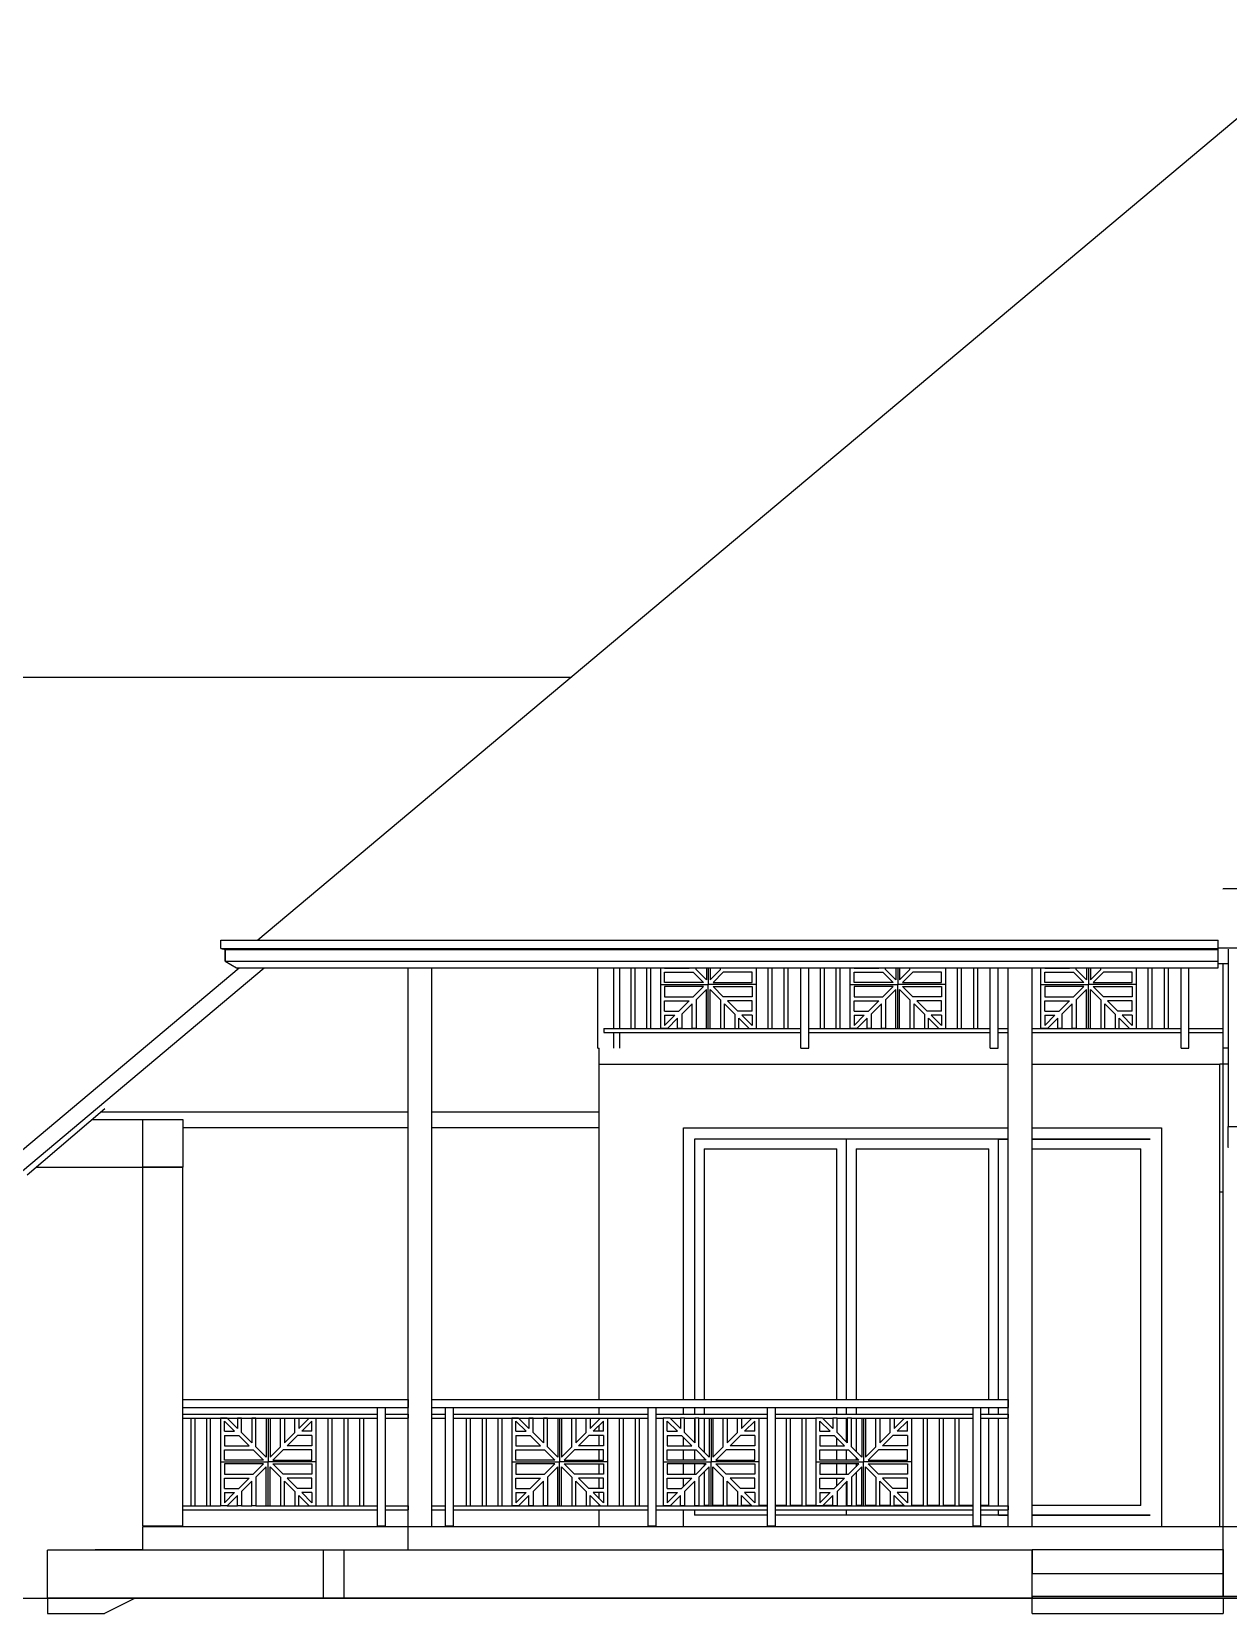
# Model space of a CAD drawing. Header units: metres. Extents: x 156 to 570, y -251 to -150.
# Drawn here: x 272.6 to 347.7, y -251 to -151.7 of the extents above; entities that cross this region are included whole.
import ezdxf

# ---------------------------------------------------------------- set-up
doc = ezdxf.new("R2010")
doc.units = ezdxf.units.M

msp = doc.modelspace()

# ---------------------------------------------------------------- linework, layer by layer
for p, q in [((354.738, -151.698), (286.782, -208.72)), ((271.947, -192.206), (306.463, -192.206)), ((463.592, -205.5), (347.372, -205.5)), ((347.372, -205.515), (347.372, -205.5)), ((284.447, -209.233), (284.447, -208.72)), ((284.447, -208.72), (347.047, -208.72)), ((284.447, -208.72), (285.015, -208.72)), ((284.447, -209.233), (284.447, -208.72)), ((284.447, -209.233), (347.047, -209.233)), ((284.447, -209.233), (284.73, -209.302)), ((284.73, -209.302), (284.734, -210.032)), ((284.73, -209.302), (284.73, -209.302)), ((284.73, -209.302), (347.047, -209.302)), ((284.734, -210.032), (284.73, -209.302)), ((285.015, -208.72), (285.015, -208.72)), ((347.047, -209.233), (347.047, -208.72)), ((396.529, -209.207), (347.047, -209.207)), ((347.047, -209.302), (347.047, -209.233)), ((347.047, -210.032), (347.047, -209.302)), ((347.686, -209.288), (347.686, -220.412)), ((284.734, -210.032), (285.438, -210.452)), ((284.734, -210.032), (347.047, -210.032)), ((347.047, -210.452), (347.047, -210.032)), ((347.686, -210.207), (347.047, -210.207)), ((347.372, -215.5), (347.372, -210.207)), ((347.372, -215.5), (347.372, -210.207)), ((269.05, -224.352), (285.614, -210.453)), ((269.05, -225.657), (287.165, -210.457)), ((285.438, -210.452), (286.815, -210.457)), ((285.438, -210.452), (347.047, -210.452)), ((286.815, -210.457), (347.047, -210.457)), ((296.202, -245.5), (296.202, -210.457)), ((297.702, -245.5), (297.702, -210.457)), ((308.126, -215.5), (308.126, -210.457)), ((309.126, -214.25), (309.126, -210.457)), ((309.502, -214.25), (309.502, -210.457)), ((310.207, -214.25), (310.207, -210.457)), ((310.457, -214.25), (310.457, -210.457)), ((311.187, -214.25), (311.187, -210.457)), ((311.437, -214.25), (311.437, -210.457)), ((312.048, -210.457), (312.048, -211.5)), ((312.301, -210.457), (312.301, -210.477)), ((312.301, -210.477), (313.849, -210.477)), ((312.301, -211.377), (312.301, -210.73)), ((312.301, -210.73), (314.102, -210.73)), ((312.301, -211.377), (312.301, -211.377)), ((314.75, -211.377), (312.301, -211.377)), ((313.83, -210.457), (313.849, -210.477)), ((313.849, -210.477), (313.849, -210.477)), ((313.849, -210.477), (313.849, -210.477)), ((314.75, -211.377), (314.102, -210.73)), ((314.102, -210.73), (314.102, -210.73)), ((314.281, -210.551), (314.281, -210.457)), ((314.929, -211.198), (314.281, -210.551)), ((314.75, -211.377), (314.75, -211.377)), ((314.929, -210.457), (314.929, -211.198)), ((314.929, -211.198), (314.929, -211.198)), ((315.048, -210.457), (315.048, -211.5)), ((315.166, -210.457), (315.166, -211.198)), ((315.166, -211.198), (315.814, -210.551)), ((315.345, -211.377), (315.993, -210.73)), ((315.345, -211.377), (317.795, -211.377)), ((315.814, -210.551), (315.814, -210.457)), ((315.814, -210.551), (315.814, -210.551)), ((317.795, -210.73), (315.993, -210.73)), ((315.993, -210.73), (315.993, -210.73)), ((316.266, -210.457), (316.246, -210.477)), ((317.795, -210.477), (316.246, -210.477)), ((317.795, -210.457), (317.795, -210.477)), ((317.795, -210.477), (317.795, -210.477)), ((317.795, -211.377), (317.795, -210.73)), ((317.795, -210.73), (317.795, -210.73)), ((318.048, -210.457), (318.048, -211.5)), ((318.805, -214.25), (318.805, -210.457)), ((319.055, -214.25), (319.055, -210.457)), ((319.815, -214.25), (319.815, -210.457)), ((320.065, -214.25), (320.065, -210.457)), ((320.857, -215.5), (320.857, -210.457)), ((321.357, -215.5), (321.357, -210.457)), ((322.102, -214.25), (322.102, -210.457)), ((322.352, -214.25), (322.352, -210.457)), ((323.082, -214.25), (323.082, -210.457)), ((323.332, -214.25), (323.332, -210.457)), ((323.943, -210.457), (323.943, -211.5)), ((324.196, -210.457), (324.196, -210.477)), ((324.196, -210.477), (325.744, -210.477)), ((324.196, -211.377), (324.196, -210.73)), ((324.196, -210.73), (325.997, -210.73)), ((324.196, -211.377), (324.196, -211.377)), ((326.645, -211.377), (324.196, -211.377)), ((325.725, -210.457), (325.744, -210.477)), ((325.744, -210.477), (325.744, -210.477)), ((325.744, -210.477), (325.744, -210.477)), ((326.645, -211.377), (325.997, -210.73)), ((325.997, -210.73), (325.997, -210.73)), ((326.176, -210.551), (326.176, -210.457)), ((326.824, -211.198), (326.176, -210.551)), ((326.645, -211.377), (326.645, -211.377)), ((326.824, -210.457), (326.824, -211.198)), ((326.824, -211.198), (326.824, -211.198)), ((326.943, -210.457), (326.943, -211.5)), ((327.061, -210.457), (327.061, -211.198)), ((327.061, -211.198), (327.709, -210.551)), ((327.24, -211.377), (327.888, -210.73)), ((327.24, -211.377), (329.69, -211.377)), ((327.709, -210.551), (327.709, -210.457)), ((327.709, -210.551), (327.709, -210.551)), ((329.69, -210.73), (327.888, -210.73)), ((327.888, -210.73), (327.888, -210.73)), ((328.161, -210.457), (328.141, -210.477)), ((329.69, -210.477), (328.141, -210.477)), ((329.69, -210.457), (329.69, -210.477)), ((329.69, -210.477), (329.69, -210.477)), ((329.69, -211.377), (329.69, -210.73)), ((329.69, -210.73), (329.69, -210.73)), ((329.943, -210.457), (329.943, -211.5)), ((330.7, -214.25), (330.7, -210.457)), ((330.95, -214.25), (330.95, -210.457)), ((331.71, -214.25), (331.71, -210.457)), ((331.96, -214.25), (331.96, -210.457)), ((332.752, -215.5), (332.752, -210.457)), ((333.252, -215.5), (333.252, -210.457)), ((333.872, -245.5), (333.872, -210.457)), ((335.372, -245.5), (335.372, -210.457)), ((335.911, -210.457), (335.911, -211.5)), ((336.164, -210.457), (336.164, -210.477)), ((336.164, -210.477), (337.713, -210.477)), ((336.164, -211.377), (336.164, -210.73)), ((336.164, -210.73), (337.966, -210.73)), ((336.164, -211.377), (336.164, -211.377)), ((338.614, -211.377), (336.164, -211.377)), ((337.694, -210.457), (337.713, -210.477)), ((337.713, -210.477), (337.713, -210.477)), ((337.713, -210.477), (337.713, -210.477)), ((338.614, -211.377), (337.966, -210.73)), ((337.966, -210.73), (337.966, -210.73)), ((338.145, -210.551), (338.145, -210.457)), ((338.793, -211.198), (338.145, -210.551)), ((338.614, -211.377), (338.614, -211.377)), ((338.793, -210.457), (338.793, -211.198)), ((338.793, -211.198), (338.793, -211.198)), ((338.911, -210.457), (338.911, -211.5)), ((339.03, -210.457), (339.03, -211.198)), ((339.03, -211.198), (339.678, -210.551)), ((339.209, -211.377), (339.857, -210.73)), ((339.209, -211.377), (341.658, -211.377)), ((339.678, -210.551), (339.678, -210.457)), ((339.678, -210.551), (339.678, -210.551)), ((341.658, -210.73), (339.857, -210.73)), ((339.857, -210.73), (339.857, -210.73)), ((340.129, -210.457), (340.11, -210.477)), ((341.658, -210.477), (340.11, -210.477)), ((341.658, -210.457), (341.658, -210.477)), ((341.658, -210.477), (341.658, -210.477)), ((341.658, -211.377), (341.658, -210.73)), ((341.658, -210.73), (341.658, -210.73)), ((341.911, -210.457), (341.911, -211.5)), ((342.669, -214.25), (342.669, -210.457)), ((342.919, -214.25), (342.919, -210.457)), ((343.679, -214.25), (343.679, -210.457)), ((343.929, -214.25), (343.929, -210.457)), ((344.721, -215.5), (344.721, -210.457)), ((345.221, -215.5), (345.221, -210.457)), ((347.047, -210.457), (347.047, -210.452)), ((312.048, -211.5), (312.048, -214.25)), ((312.048, -211.5), (315.048, -211.5)), ((312.301, -211.623), (312.301, -211.623)), ((314.75, -211.623), (312.301, -211.623)), ((312.301, -211.623), (312.301, -212.27)), ((312.301, -212.27), (314.102, -212.27)), ((314.75, -211.623), (314.102, -212.27)), ((314.102, -212.27), (314.102, -212.27)), ((314.929, -211.802), (314.281, -212.449)), ((314.75, -211.623), (314.75, -211.623)), ((314.929, -214.25), (314.929, -211.802)), ((314.929, -211.802), (314.929, -211.802)), ((318.048, -211.5), (315.048, -211.5)), ((315.048, -214.25), (315.048, -211.5)), ((315.166, -214.25), (315.166, -211.802)), ((315.166, -211.802), (315.814, -212.449)), ((315.345, -211.623), (317.795, -211.623)), ((315.345, -211.623), (315.993, -212.27)), ((317.795, -212.27), (315.993, -212.27)), ((315.993, -212.27), (315.993, -212.27)), ((317.795, -211.623), (317.795, -212.27)), ((317.795, -212.27), (317.795, -212.27)), ((318.048, -211.5), (318.048, -214.25)), ((323.943, -211.5), (323.943, -214.25)), ((323.943, -211.5), (326.943, -211.5)), ((324.196, -211.623), (324.196, -211.623)), ((326.645, -211.623), (324.196, -211.623)), ((324.196, -211.623), (324.196, -212.27)), ((324.196, -212.27), (325.997, -212.27)), ((326.645, -211.623), (325.997, -212.27)), ((325.997, -212.27), (325.997, -212.27)), ((326.824, -211.802), (326.176, -212.449)), ((326.645, -211.623), (326.645, -211.623)), ((326.824, -214.25), (326.824, -211.802)), ((326.824, -211.802), (326.824, -211.802)), ((329.943, -211.5), (326.943, -211.5)), ((326.943, -214.25), (326.943, -211.5)), ((327.061, -214.25), (327.061, -211.802)), ((327.061, -211.802), (327.709, -212.449)), ((327.24, -211.623), (329.69, -211.623)), ((327.24, -211.623), (327.888, -212.27)), ((329.69, -212.27), (327.888, -212.27)), ((327.888, -212.27), (327.888, -212.27)), ((329.69, -211.623), (329.69, -212.27)), ((329.69, -212.27), (329.69, -212.27)), ((329.943, -211.5), (329.943, -214.25)), ((335.911, -211.5), (335.911, -214.25)), ((335.911, -211.5), (338.911, -211.5)), ((336.164, -211.623), (336.164, -211.623)), ((338.614, -211.623), (336.164, -211.623)), ((336.164, -211.623), (336.164, -212.27)), ((336.164, -212.27), (337.966, -212.27)), ((338.614, -211.623), (337.966, -212.27)), ((337.966, -212.27), (337.966, -212.27)), ((338.793, -211.802), (338.145, -212.449)), ((338.614, -211.623), (338.614, -211.623)), ((338.793, -214.25), (338.793, -211.802)), ((338.793, -211.802), (338.793, -211.802)), ((341.911, -211.5), (338.911, -211.5)), ((338.911, -214.25), (338.911, -211.5)), ((339.03, -214.25), (339.03, -211.802)), ((339.03, -211.802), (339.678, -212.449)), ((339.209, -211.623), (341.658, -211.623)), ((339.209, -211.623), (339.857, -212.27)), ((341.658, -212.27), (339.857, -212.27)), ((339.857, -212.27), (339.857, -212.27)), ((341.658, -211.623), (341.658, -212.27)), ((341.658, -212.27), (341.658, -212.27)), ((341.911, -211.5), (341.911, -214.25)), ((312.301, -212.523), (313.849, -212.523)), ((312.301, -213.171), (312.301, -212.523)), ((312.301, -213.171), (313.202, -213.171)), ((313.202, -213.171), (313.849, -212.523)), ((313.202, -213.171), (313.202, -213.171)), ((314.028, -212.702), (313.38, -213.349)), ((313.38, -213.349), (313.38, -214.25)), ((313.849, -212.523), (313.849, -212.523)), ((313.849, -212.523), (313.849, -212.523)), ((314.028, -214.25), (314.028, -212.702)), ((314.028, -212.702), (314.028, -212.702)), ((314.281, -212.449), (314.281, -214.25)), ((315.814, -212.449), (315.814, -214.25)), ((315.814, -212.449), (315.814, -212.449)), ((316.067, -214.25), (316.067, -212.702)), ((316.067, -212.702), (316.715, -213.349)), ((317.795, -212.523), (316.246, -212.523)), ((316.894, -213.171), (316.246, -212.523)), ((316.715, -213.349), (316.715, -214.25)), ((316.715, -213.349), (316.715, -213.349)), ((317.795, -213.171), (316.894, -213.171)), ((316.894, -213.171), (316.894, -213.171)), ((317.795, -213.171), (317.795, -212.523)), ((317.795, -212.523), (317.795, -212.523)), ((317.795, -213.171), (317.795, -213.171)), ((324.196, -212.523), (325.744, -212.523)), ((324.196, -213.171), (324.196, -212.523)), ((324.196, -213.171), (325.096, -213.171)), ((325.096, -213.171), (325.744, -212.523)), ((325.096, -213.171), (325.096, -213.171)), ((325.923, -212.702), (325.275, -213.349)), ((325.275, -213.349), (325.275, -214.25)), ((325.744, -212.523), (325.744, -212.523)), ((325.744, -212.523), (325.744, -212.523)), ((325.923, -214.25), (325.923, -212.702)), ((325.923, -212.702), (325.923, -212.702)), ((326.176, -212.449), (326.176, -214.25)), ((327.709, -212.449), (327.709, -214.25)), ((327.709, -212.449), (327.709, -212.449)), ((327.962, -214.25), (327.962, -212.702)), ((327.962, -212.702), (328.61, -213.349)), ((329.69, -212.523), (328.141, -212.523)), ((328.789, -213.171), (328.141, -212.523)), ((328.61, -213.349), (328.61, -214.25)), ((328.61, -213.349), (328.61, -213.349)), ((329.69, -213.171), (328.789, -213.171)), ((328.789, -213.171), (328.789, -213.171)), ((329.69, -213.171), (329.69, -212.523)), ((329.69, -212.523), (329.69, -212.523)), ((329.69, -213.171), (329.69, -213.171)), ((336.164, -212.523), (337.713, -212.523)), ((336.164, -213.171), (336.164, -212.523)), ((336.164, -213.171), (337.065, -213.171)), ((337.065, -213.171), (337.713, -212.523)), ((337.065, -213.171), (337.065, -213.171)), ((337.892, -212.702), (337.244, -213.349)), ((337.244, -213.349), (337.244, -214.25)), ((337.713, -212.523), (337.713, -212.523)), ((337.713, -212.523), (337.713, -212.523)), ((337.892, -214.25), (337.892, -212.702)), ((337.892, -212.702), (337.892, -212.702)), ((338.145, -212.449), (338.145, -214.25)), ((339.678, -212.449), (339.678, -214.25)), ((339.678, -212.449), (339.678, -212.449)), ((339.931, -214.25), (339.931, -212.702)), ((339.931, -212.702), (340.579, -213.349)), ((341.658, -212.523), (340.11, -212.523)), ((340.758, -213.171), (340.11, -212.523)), ((340.579, -213.349), (340.579, -214.25)), ((340.579, -213.349), (340.579, -213.349)), ((341.658, -213.171), (340.758, -213.171)), ((340.758, -213.171), (340.758, -213.171)), ((341.658, -213.171), (341.658, -212.523)), ((341.658, -212.523), (341.658, -212.523)), ((341.658, -213.171), (341.658, -213.171)), ((308.501, -214.25), (308.501, -214.5)), ((308.501, -214.25), (308.501, -214.5)), ((308.501, -214.25), (312.048, -214.25)), ((310.207, -214.25), (310.457, -214.25)), ((311.187, -214.25), (311.437, -214.25)), ((312.48, -214.25), (312.048, -214.25)), ((312.048, -214.25), (312.48, -214.25)), ((312.301, -213.424), (312.942, -213.424)), ((312.301, -213.424), (312.301, -214.071)), ((312.301, -214.071), (312.942, -213.424)), ((313.127, -213.603), (312.48, -214.25)), ((312.48, -214.25), (313.38, -214.25)), ((312.942, -213.424), (312.942, -213.424)), ((313.127, -214.25), (313.127, -213.603)), ((313.127, -213.603), (313.127, -213.603)), ((313.38, -214.25), (313.127, -214.25)), ((313.38, -214.25), (314.281, -214.25)), ((314.281, -214.25), (314.028, -214.25)), ((314.281, -214.25), (315.048, -214.25)), ((314.929, -214.25), (315.048, -214.25)), ((315.048, -214.25), (315.166, -214.25)), ((315.048, -214.25), (315.814, -214.25)), ((315.814, -214.25), (316.067, -214.25)), ((315.814, -214.25), (316.715, -214.25)), ((316.715, -214.25), (316.968, -214.25)), ((316.715, -214.25), (317.616, -214.25)), ((316.968, -214.25), (316.968, -213.603)), ((316.968, -213.603), (317.616, -214.25)), ((317.795, -213.424), (317.154, -213.424)), ((317.795, -214.071), (317.154, -213.424)), ((317.616, -214.25), (318.048, -214.25)), ((317.616, -214.25), (317.616, -214.25)), ((317.616, -214.25), (318.048, -214.25)), ((317.795, -213.424), (317.795, -214.071)), ((317.795, -213.424), (317.795, -213.424)), ((318.048, -214.25), (320.857, -214.25)), ((318.805, -214.25), (319.055, -214.25)), ((319.815, -214.25), (320.065, -214.25)), ((321.357, -214.25), (332.752, -214.25)), ((322.102, -214.25), (322.352, -214.25)), ((323.082, -214.25), (323.332, -214.25)), ((324.375, -214.25), (323.943, -214.25)), ((324.196, -213.424), (324.837, -213.424)), ((324.196, -213.424), (324.196, -214.071)), ((324.196, -214.071), (324.837, -213.424)), ((325.022, -213.603), (324.375, -214.25)), ((324.837, -213.424), (324.837, -213.424)), ((325.022, -214.25), (325.022, -213.603)), ((325.022, -213.603), (325.022, -213.603)), ((325.275, -214.25), (325.022, -214.25)), ((326.176, -214.25), (325.923, -214.25)), ((326.824, -214.25), (326.943, -214.25)), ((326.943, -214.25), (327.061, -214.25)), ((327.709, -214.25), (327.962, -214.25)), ((328.61, -214.25), (328.863, -214.25)), ((328.863, -214.25), (328.863, -213.603)), ((328.863, -213.603), (329.511, -214.25)), ((329.69, -213.424), (329.049, -213.424)), ((329.69, -214.071), (329.049, -213.424)), ((329.511, -214.25), (329.943, -214.25)), ((329.511, -214.25), (329.511, -214.25)), ((329.69, -213.424), (329.69, -214.071)), ((329.69, -213.424), (329.69, -213.424)), ((333.252, -214.25), (333.872, -214.25)), ((335.372, -214.25), (344.721, -214.25)), ((336.343, -214.25), (335.911, -214.25)), ((336.164, -213.424), (336.805, -213.424)), ((336.164, -213.424), (336.164, -214.071)), ((336.164, -214.071), (336.805, -213.424)), ((336.991, -213.603), (336.343, -214.25)), ((336.805, -213.424), (336.805, -213.424)), ((336.991, -214.25), (336.991, -213.603)), ((336.991, -213.603), (336.991, -213.603)), ((337.244, -214.25), (336.991, -214.25)), ((338.145, -214.25), (337.892, -214.25)), ((338.793, -214.25), (338.911, -214.25)), ((338.911, -214.25), (339.03, -214.25)), ((339.678, -214.25), (339.931, -214.25)), ((340.579, -214.25), (340.832, -214.25)), ((340.832, -214.25), (340.832, -213.603)), ((340.832, -213.603), (341.48, -214.25)), ((341.658, -213.424), (341.018, -213.424)), ((341.658, -214.071), (341.018, -213.424)), ((341.48, -214.25), (341.911, -214.25)), ((341.48, -214.25), (341.48, -214.25)), ((341.658, -213.424), (341.658, -214.071)), ((341.658, -213.424), (341.658, -213.424)), ((341.911, -214.25), (341.911, -214.25)), ((342.669, -214.25), (342.919, -214.25)), ((343.679, -214.25), (343.929, -214.25)), ((345.221, -214.25), (347.372, -214.25)), ((308.501, -214.5), (308.751, -214.5)), ((308.501, -214.5), (320.857, -214.5)), ((308.751, -214.5), (308.751, -214.5)), ((309.126, -215.5), (309.126, -214.5)), ((309.502, -215.5), (309.502, -214.5)), ((321.357, -214.5), (332.752, -214.5)), ((333.252, -214.5), (333.872, -214.5)), ((335.372, -214.5), (344.721, -214.5)), ((345.221, -214.5), (347.372, -214.5)), ((308.126, -215.5), (308.202, -215.5)), ((308.202, -216.5), (308.202, -215.5)), ((308.202, -216.5), (308.202, -215.5)), ((320.857, -215.5), (321.357, -215.5)), ((332.752, -215.5), (333.252, -215.5)), ((344.721, -215.5), (345.221, -215.5)), ((347.686, -215.5), (347.372, -215.5)), ((347.372, -216.5), (347.372, -215.5)), ((347.372, -215.5), (347.372, -215.5)), ((347.372, -215.5), (347.372, -215.5)), ((308.202, -237.531), (308.202, -216.5)), ((308.202, -216.5), (333.872, -216.5)), ((335.372, -216.5), (347.163, -216.5)), ((347.372, -216.5), (347.163, -216.5)), ((347.163, -245.5), (347.163, -216.5)), ((347.686, -216.5), (347.372, -216.5)), ((347.372, -245.5), (347.372, -216.5)), ((272.292, -223.447), (277.175, -219.274)), ((276.373, -219.96), (279.564, -219.96)), ((296.202, -219.5), (276.911, -219.5)), ((279.564, -219.96), (279.564, -219.96)), ((279.564, -219.96), (282.064, -219.96)), ((279.564, -222.96), (279.564, -219.96)), ((282.064, -219.96), (282.064, -222.96)), ((308.202, -219.5), (297.702, -219.5)), ((296.202, -220.5), (282.064, -220.5)), ((308.202, -220.5), (297.702, -220.5)), ((313.49, -220.5), (333.872, -220.5)), ((313.49, -237.531), (313.49, -220.5)), ((333.872, -221.2), (314.19, -221.2)), ((314.19, -221.2), (314.19, -237.531)), ((323.723, -237.531), (323.723, -221.2)), ((333.257, -237.531), (333.257, -221.2)), ((333.257, -221.2), (333.872, -221.2)), ((335.372, -220.5), (343.49, -220.5)), ((335.372, -221.2), (342.79, -221.2)), ((342.79, -221.2), (335.372, -221.2)), ((343.49, -220.5), (343.49, -245.5)), ((347.686, -221.718), (347.686, -220.412)), ((347.686, -220.412), (396.529, -220.412)), ((314.79, -221.8), (314.79, -237.531)), ((314.79, -221.8), (323.123, -221.8)), ((323.123, -237.531), (323.123, -221.8)), ((324.323, -221.8), (324.323, -237.531)), ((324.323, -221.8), (332.657, -221.8)), ((332.657, -237.531), (332.657, -221.8)), ((333.857, -221.8), (333.857, -237.531)), ((333.857, -221.8), (333.872, -221.8)), ((335.372, -221.8), (342.19, -221.8)), ((342.19, -244.2), (342.19, -221.8)), ((347.701, -221.718), (347.686, -221.718)), ((272.862, -222.96), (279.564, -222.96)), ((279.564, -222.96), (282.064, -222.96)), ((279.564, -245.46), (279.564, -222.96)), ((282.064, -222.96), (279.564, -222.96)), ((282.064, -245.46), (282.064, -222.96)), ((347.163, -224.5), (347.372, -224.5)), ((282.064, -237.531), (296.202, -237.531)), ((282.064, -238.031), (296.202, -238.031)), ((294.294, -238.031), (294.794, -238.031)), ((294.294, -245.46), (294.294, -238.031)), ((294.794, -245.46), (294.794, -238.031)), ((296.202, -237.531), (296.202, -238.031)), ((297.702, -237.531), (333.872, -237.531)), ((297.702, -238.031), (333.872, -238.031)), ((298.558, -238.031), (299.058, -238.031)), ((298.558, -245.46), (298.558, -238.031)), ((299.058, -245.46), (299.058, -238.031)), ((308.202, -238.46), (308.202, -238.031)), ((311.275, -238.031), (311.775, -238.031)), ((311.275, -245.46), (311.275, -238.031)), ((311.775, -245.46), (311.775, -238.031)), ((313.49, -238.46), (313.49, -238.031)), ((314.19, -238.031), (314.19, -238.46)), ((314.79, -238.031), (314.79, -238.46)), ((318.77, -245.46), (318.77, -238.031)), ((319.27, -245.46), (319.27, -238.031)), ((323.123, -238.46), (323.123, -238.031)), ((323.723, -238.46), (323.723, -238.031)), ((324.323, -238.031), (324.323, -238.46)), ((331.665, -245.46), (331.665, -238.031)), ((332.165, -245.46), (332.165, -238.031)), ((332.657, -238.46), (332.657, -238.031)), ((333.257, -238.46), (333.257, -238.031)), ((333.857, -238.031), (333.857, -238.46)), ((333.872, -237.531), (333.872, -238.031)), ((282.064, -238.46), (294.294, -238.46)), ((282.064, -238.71), (294.294, -238.71)), ((282.584, -238.71), (282.834, -238.71)), ((282.584, -244.21), (282.584, -238.71)), ((282.834, -244.21), (282.834, -238.71)), ((283.564, -238.71), (283.814, -238.71)), ((283.564, -244.21), (283.564, -238.71)), ((283.814, -244.21), (283.814, -238.71)), ((284.425, -238.71), (284.425, -241.46)), ((284.856, -238.71), (284.425, -238.71)), ((284.678, -239.536), (284.678, -238.889)), ((284.678, -238.889), (285.318, -239.536)), ((285.504, -239.357), (284.856, -238.71)), ((285.757, -238.71), (285.504, -238.71)), ((285.504, -238.71), (285.504, -239.357)), ((285.757, -239.611), (285.757, -238.71)), ((286.658, -238.71), (286.405, -238.71)), ((286.405, -238.71), (286.405, -240.258)), ((286.658, -240.511), (286.658, -238.71)), ((287.306, -238.71), (287.425, -238.71)), ((287.306, -238.71), (287.306, -241.158)), ((287.425, -238.71), (287.425, -241.46)), ((287.425, -238.71), (287.543, -238.71)), ((287.543, -238.71), (287.543, -241.158)), ((288.191, -240.511), (288.191, -238.71)), ((288.191, -238.71), (288.444, -238.71)), ((288.444, -238.71), (288.444, -240.258)), ((289.092, -239.611), (289.092, -238.71)), ((289.092, -238.71), (289.345, -238.71)), ((289.345, -238.71), (289.345, -239.357)), ((289.345, -239.357), (289.993, -238.71)), ((290.172, -238.889), (289.531, -239.536)), ((289.993, -238.71), (290.424, -238.71)), ((289.993, -238.71), (289.993, -238.71)), ((290.172, -239.536), (290.172, -238.889)), ((290.424, -238.71), (290.424, -241.46)), ((291.182, -238.71), (291.432, -238.71)), ((291.182, -244.21), (291.182, -238.71)), ((291.432, -244.21), (291.432, -238.71)), ((292.192, -238.71), (292.442, -238.71)), ((292.192, -244.21), (292.192, -238.71)), ((292.442, -244.21), (292.442, -238.71)), ((293.171, -238.71), (293.421, -238.71)), ((293.171, -244.21), (293.171, -238.71)), ((293.421, -244.21), (293.421, -238.71)), ((294.794, -238.46), (296.202, -238.46)), ((294.794, -238.71), (296.202, -238.71)), ((296.202, -238.46), (296.202, -238.71)), ((297.702, -238.46), (298.558, -238.46)), ((297.702, -238.71), (298.558, -238.71)), ((299.058, -238.46), (311.275, -238.46)), ((299.058, -238.71), (311.275, -238.71)), ((299.865, -238.71), (300.115, -238.71)), ((299.865, -244.21), (299.865, -238.71)), ((300.115, -244.21), (300.115, -238.71)), ((300.875, -238.71), (301.125, -238.71)), ((300.875, -244.21), (300.875, -238.71)), ((301.125, -244.21), (301.125, -238.71)), ((301.854, -238.71), (302.104, -238.71)), ((301.854, -244.21), (301.854, -238.71)), ((302.104, -244.21), (302.104, -238.71)), ((302.715, -238.71), (302.715, -241.46)), ((303.147, -238.71), (302.715, -238.71)), ((302.968, -239.536), (302.968, -238.889)), ((302.968, -238.889), (303.609, -239.536)), ((303.795, -239.357), (303.147, -238.71)), ((304.048, -238.71), (303.795, -238.71)), ((303.795, -238.71), (303.795, -239.357)), ((304.048, -239.611), (304.048, -238.71)), ((304.949, -238.71), (304.696, -238.71)), ((304.696, -238.71), (304.696, -240.258)), ((304.949, -240.511), (304.949, -238.71)), ((305.596, -238.71), (305.715, -238.71)), ((305.596, -238.71), (305.596, -241.158)), ((305.715, -238.71), (305.715, -241.46)), ((305.715, -238.71), (305.833, -238.71)), ((305.833, -238.71), (305.833, -241.158)), ((306.481, -240.511), (306.481, -238.71)), ((306.481, -238.71), (306.734, -238.71)), ((306.734, -238.71), (306.734, -240.258)), ((307.382, -239.611), (307.382, -238.71)), ((307.382, -238.71), (307.635, -238.71)), ((307.635, -238.71), (307.635, -239.357)), ((307.635, -239.357), (308.283, -238.71)), ((308.462, -238.889), (307.821, -239.536)), ((308.202, -238.791), (308.202, -238.71)), ((308.202, -239.536), (308.202, -239.152)), ((308.283, -238.71), (308.715, -238.71)), ((308.283, -238.71), (308.283, -238.71)), ((308.462, -239.536), (308.462, -238.889)), ((308.715, -238.71), (308.715, -241.46)), ((309.473, -238.71), (309.723, -238.71)), ((309.473, -244.21), (309.473, -238.71)), ((309.723, -244.21), (309.723, -238.71)), ((310.482, -238.71), (310.732, -238.71)), ((310.482, -244.21), (310.482, -238.71)), ((310.732, -244.21), (310.732, -238.71)), ((311.775, -238.46), (318.77, -238.46)), ((311.775, -238.71), (312.223, -238.71)), ((312.223, -238.71), (312.223, -241.46)), ((312.655, -238.71), (312.223, -238.71)), ((312.476, -239.536), (312.476, -238.889)), ((312.476, -238.889), (313.117, -239.536)), ((312.655, -238.71), (313.303, -238.71)), ((313.303, -239.357), (312.655, -238.71)), ((313.556, -238.71), (313.303, -238.71)), ((313.303, -238.71), (313.303, -239.357)), ((313.556, -238.71), (314.204, -238.71)), ((313.556, -239.611), (313.556, -238.71)), ((314.19, -238.71), (314.19, -240.244)), ((314.457, -238.71), (314.204, -238.71)), ((314.204, -238.71), (314.204, -240.258)), ((314.457, -238.71), (315.105, -238.71)), ((314.457, -240.511), (314.457, -238.71)), ((314.79, -238.71), (314.79, -240.844)), ((315.105, -238.71), (315.223, -238.71)), ((315.105, -238.71), (315.105, -241.158)), ((315.223, -238.71), (315.223, -241.46)), ((315.223, -238.71), (315.342, -238.71)), ((315.342, -238.71), (315.99, -238.71)), ((315.342, -238.71), (315.342, -241.158)), ((315.99, -240.511), (315.99, -238.71)), ((315.99, -238.71), (316.243, -238.71)), ((316.243, -238.71), (316.891, -238.71)), ((316.243, -238.71), (316.243, -240.258)), ((316.891, -239.611), (316.891, -238.71)), ((316.891, -238.71), (317.144, -238.71)), ((317.144, -238.71), (317.791, -238.71)), ((317.144, -238.71), (317.144, -239.357)), ((317.144, -239.357), (317.791, -238.71)), ((317.97, -238.889), (317.329, -239.536)), ((317.791, -238.71), (318.223, -238.71)), ((317.791, -238.71), (317.791, -238.71)), ((317.97, -239.536), (317.97, -238.889)), ((318.223, -238.71), (318.77, -238.71)), ((318.223, -238.71), (318.223, -241.46)), ((319.27, -238.46), (331.665, -238.46)), ((319.27, -238.71), (321.796, -238.71)), ((319.955, -244.21), (319.955, -238.71)), ((320.205, -244.21), (320.205, -238.71)), ((320.935, -244.21), (320.935, -238.71)), ((321.185, -244.21), (321.185, -238.71)), ((321.796, -238.71), (321.796, -241.46)), ((322.228, -238.71), (321.796, -238.71)), ((322.049, -239.536), (322.049, -238.889)), ((322.049, -238.889), (322.69, -239.536)), ((322.228, -238.71), (322.876, -238.71)), ((322.876, -239.357), (322.228, -238.71)), ((323.129, -238.71), (322.876, -238.71)), ((322.876, -238.71), (322.876, -239.357)), ((323.129, -238.71), (323.776, -238.71)), ((323.129, -239.611), (323.129, -238.71)), ((323.723, -240.205), (323.723, -238.71)), ((324.029, -238.71), (323.776, -238.71)), ((323.776, -238.71), (323.776, -240.258)), ((324.029, -238.71), (324.677, -238.71)), ((324.029, -240.511), (324.029, -238.71)), ((324.323, -238.71), (324.323, -240.805)), ((324.677, -238.71), (324.796, -238.71)), ((324.677, -238.71), (324.677, -241.158)), ((324.796, -238.71), (324.796, -241.46)), ((324.796, -238.71), (324.914, -238.71)), ((324.914, -238.71), (325.562, -238.71)), ((324.914, -238.71), (324.914, -241.158)), ((325.562, -240.511), (325.562, -238.71)), ((325.562, -238.71), (325.815, -238.71)), ((325.815, -238.71), (326.463, -238.71)), ((325.815, -238.71), (325.815, -240.258)), ((326.463, -239.611), (326.463, -238.71)), ((326.463, -238.71), (326.716, -238.71)), ((326.716, -238.71), (327.364, -238.71)), ((326.716, -238.71), (326.716, -239.357)), ((326.716, -239.357), (327.364, -238.71)), ((327.543, -238.889), (326.902, -239.536)), ((327.364, -238.71), (327.796, -238.71)), ((327.364, -238.71), (327.364, -238.71)), ((327.543, -239.536), (327.543, -238.889)), ((327.796, -238.71), (331.665, -238.71)), ((327.796, -238.71), (327.796, -241.46)), ((328.553, -244.21), (328.553, -238.71)), ((328.803, -244.21), (328.803, -238.71)), ((329.563, -244.21), (329.563, -238.71)), ((329.813, -244.21), (329.813, -238.71)), ((330.542, -244.21), (330.542, -238.71)), ((330.792, -244.21), (330.792, -238.71)), ((332.165, -238.46), (333.872, -238.46)), ((332.165, -238.71), (333.872, -238.71)), ((332.657, -244.2), (332.657, -238.71)), ((333.257, -244.21), (333.257, -238.71)), ((333.857, -238.71), (333.857, -244.2)), ((333.872, -238.46), (333.872, -238.71)), ((284.678, -239.536), (285.318, -239.536)), ((284.678, -239.789), (284.678, -240.437)), ((284.678, -239.789), (285.578, -239.789)), ((285.318, -239.536), (285.318, -239.536)), ((285.504, -239.357), (285.504, -239.357)), ((285.578, -239.789), (286.226, -240.437)), ((285.578, -239.789), (285.578, -239.789)), ((286.405, -240.258), (285.757, -239.611)), ((288.444, -240.258), (289.092, -239.611)), ((289.271, -239.789), (288.623, -240.437)), ((289.092, -239.611), (289.092, -239.611)), ((290.172, -239.789), (289.271, -239.789)), ((289.271, -239.789), (289.271, -239.789)), ((290.172, -239.536), (289.531, -239.536)), ((290.172, -239.536), (290.172, -239.536)), ((290.172, -239.789), (290.172, -240.437)), ((290.172, -239.789), (290.172, -239.789)), ((302.968, -239.536), (303.609, -239.536)), ((302.968, -239.789), (302.968, -240.437)), ((302.968, -239.789), (303.869, -239.789)), ((303.609, -239.536), (303.609, -239.536)), ((303.795, -239.357), (303.795, -239.357)), ((303.869, -239.789), (304.517, -240.437)), ((303.869, -239.789), (303.869, -239.789)), ((304.696, -240.258), (304.048, -239.611)), ((306.734, -240.258), (307.382, -239.611)), ((307.561, -239.789), (306.913, -240.437)), ((307.382, -239.611), (307.382, -239.611)), ((308.462, -239.789), (307.561, -239.789)), ((307.561, -239.789), (307.561, -239.789)), ((308.462, -239.536), (307.821, -239.536)), ((308.202, -240.437), (308.202, -239.789)), ((308.462, -239.536), (308.462, -239.536)), ((308.462, -239.789), (308.462, -240.437)), ((308.462, -239.789), (308.462, -239.789)), ((312.476, -239.536), (313.117, -239.536)), ((312.476, -239.789), (312.476, -240.437)), ((312.476, -239.789), (313.377, -239.789)), ((313.117, -239.536), (313.117, -239.536)), ((313.303, -239.357), (313.303, -239.357)), ((313.377, -239.789), (314.025, -240.437)), ((313.377, -239.789), (313.377, -239.789)), ((313.49, -240.437), (313.49, -239.902)), ((314.204, -240.258), (313.556, -239.611)), ((316.243, -240.258), (316.891, -239.611)), ((317.069, -239.789), (316.422, -240.437)), ((316.891, -239.611), (316.891, -239.611)), ((317.97, -239.789), (317.069, -239.789)), ((317.069, -239.789), (317.069, -239.789)), ((317.97, -239.536), (317.329, -239.536)), ((317.97, -239.536), (317.97, -239.536)), ((317.97, -239.789), (317.97, -240.437)), ((317.97, -239.789), (317.97, -239.789)), ((322.049, -239.536), (322.69, -239.536)), ((322.049, -239.789), (322.049, -240.437)), ((322.049, -239.789), (322.95, -239.789)), ((322.69, -239.536), (322.69, -239.536)), ((322.876, -239.357), (322.876, -239.357)), ((322.95, -239.789), (323.598, -240.437)), ((322.95, -239.789), (322.95, -239.789)), ((323.123, -240.437), (323.123, -239.963)), ((323.776, -240.258), (323.129, -239.611)), ((325.815, -240.258), (326.463, -239.611)), ((326.642, -239.789), (325.994, -240.437)), ((326.463, -239.611), (326.463, -239.611)), ((327.543, -239.789), (326.642, -239.789)), ((326.642, -239.789), (326.642, -239.789)), ((327.543, -239.536), (326.902, -239.536)), ((327.543, -239.536), (327.543, -239.536)), ((327.543, -239.789), (327.543, -240.437)), ((327.543, -239.789), (327.543, -239.789)), ((284.678, -240.437), (286.226, -240.437)), ((284.678, -241.337), (284.678, -240.69)), ((284.678, -240.69), (286.479, -240.69)), ((286.226, -240.437), (286.226, -240.437)), ((286.226, -240.437), (286.226, -240.437)), ((286.405, -240.258), (286.405, -240.258)), ((287.127, -241.337), (286.479, -240.69)), ((286.479, -240.69), (286.479, -240.69)), ((287.306, -241.158), (286.658, -240.511)), ((287.306, -241.158), (287.306, -241.158)), ((287.543, -241.158), (288.191, -240.511)), ((287.722, -241.337), (288.37, -240.69)), ((288.191, -240.511), (288.191, -240.511)), ((290.172, -240.69), (288.37, -240.69)), ((288.37, -240.69), (288.37, -240.69)), ((290.172, -240.437), (288.623, -240.437)), ((290.172, -240.437), (290.172, -240.437)), ((290.172, -241.337), (290.172, -240.69)), ((290.172, -240.69), (290.172, -240.69)), ((302.968, -240.437), (304.517, -240.437)), ((302.968, -241.337), (302.968, -240.69)), ((302.968, -240.69), (304.77, -240.69)), ((304.517, -240.437), (304.517, -240.437)), ((304.517, -240.437), (304.517, -240.437)), ((304.696, -240.258), (304.696, -240.258)), ((305.418, -241.337), (304.77, -240.69)), ((304.77, -240.69), (304.77, -240.69)), ((305.596, -241.158), (304.949, -240.511)), ((305.596, -241.158), (305.596, -241.158)), ((305.833, -241.158), (306.481, -240.511)), ((306.012, -241.337), (306.66, -240.69)), ((306.481, -240.511), (306.481, -240.511)), ((308.462, -240.69), (306.66, -240.69)), ((306.66, -240.69), (306.66, -240.69)), ((308.462, -240.437), (306.913, -240.437)), ((308.202, -241.337), (308.202, -240.69)), ((308.462, -240.437), (308.462, -240.437)), ((308.462, -241.337), (308.462, -240.69)), ((308.462, -240.69), (308.462, -240.69)), ((312.476, -240.437), (314.025, -240.437)), ((312.476, -241.337), (312.476, -240.69)), ((312.476, -240.69), (314.278, -240.69)), ((313.49, -241.337), (313.49, -240.69)), ((314.025, -240.437), (314.025, -240.437)), ((314.025, -240.437), (314.025, -240.437)), ((314.19, -240.69), (314.19, -241.337)), ((314.204, -240.258), (314.204, -240.258)), ((314.926, -241.337), (314.278, -240.69)), ((314.278, -240.69), (314.278, -240.69)), ((315.105, -241.158), (314.457, -240.511)), ((314.79, -241.201), (314.79, -241.337)), ((315.105, -241.158), (315.105, -241.158)), ((315.342, -241.158), (315.99, -240.511)), ((315.521, -241.337), (316.169, -240.69)), ((315.99, -240.511), (315.99, -240.511)), ((317.97, -240.69), (316.169, -240.69)), ((316.169, -240.69), (316.169, -240.69)), ((317.97, -240.437), (316.422, -240.437)), ((317.97, -240.437), (317.97, -240.437)), ((317.97, -241.337), (317.97, -240.69)), ((317.97, -240.69), (317.97, -240.69)), ((322.049, -240.437), (323.598, -240.437)), ((322.049, -241.337), (322.049, -240.69)), ((322.049, -240.69), (323.851, -240.69)), ((323.123, -241.337), (323.123, -240.69)), ((323.598, -240.437), (323.598, -240.437)), ((323.598, -240.437), (323.598, -240.437)), ((323.723, -241.337), (323.723, -240.69)), ((323.776, -240.258), (323.776, -240.258)), ((324.498, -241.337), (323.851, -240.69)), ((323.851, -240.69), (323.851, -240.69)), ((324.677, -241.158), (324.029, -240.511)), ((324.323, -241.162), (324.323, -241.337)), ((324.677, -241.158), (324.677, -241.158)), ((324.914, -241.158), (325.562, -240.511)), ((325.093, -241.337), (325.741, -240.69)), ((325.562, -240.511), (325.562, -240.511)), ((327.543, -240.69), (325.741, -240.69)), ((325.741, -240.69), (325.741, -240.69)), ((327.543, -240.437), (325.994, -240.437)), ((327.543, -240.437), (327.543, -240.437)), ((327.543, -241.337), (327.543, -240.69)), ((327.543, -240.69), (327.543, -240.69)), ((284.425, -241.46), (284.425, -244.21)), ((284.425, -241.46), (287.425, -241.46)), ((284.678, -241.337), (284.678, -241.337)), ((287.127, -241.337), (284.678, -241.337)), ((284.678, -241.583), (284.678, -241.583)), ((287.127, -241.583), (284.678, -241.583)), ((284.678, -241.583), (284.678, -242.23)), ((287.127, -241.583), (286.479, -242.23)), ((287.306, -241.762), (286.658, -242.409)), ((287.127, -241.337), (287.127, -241.337)), ((287.127, -241.583), (287.127, -241.583)), ((287.306, -244.21), (287.306, -241.762)), ((287.306, -241.762), (287.306, -241.762)), ((290.424, -241.46), (287.425, -241.46)), ((287.425, -244.21), (287.425, -241.46)), ((287.543, -244.21), (287.543, -241.762)), ((287.543, -241.762), (288.191, -242.409)), ((287.722, -241.337), (290.172, -241.337)), ((287.722, -241.583), (290.172, -241.583)), ((287.722, -241.583), (288.37, -242.23)), ((290.172, -241.583), (290.172, -242.23)), ((290.424, -241.46), (290.424, -244.21)), ((302.715, -241.46), (302.715, -244.21)), ((302.715, -241.46), (305.715, -241.46)), ((302.968, -241.337), (302.968, -241.337)), ((305.418, -241.337), (302.968, -241.337)), ((302.968, -241.583), (302.968, -241.583)), ((305.418, -241.583), (302.968, -241.583)), ((302.968, -241.583), (302.968, -242.23)), ((305.418, -241.583), (304.77, -242.23)), ((305.596, -241.762), (304.949, -242.409)), ((305.418, -241.337), (305.418, -241.337)), ((305.418, -241.583), (305.418, -241.583)), ((305.596, -244.21), (305.596, -241.762)), ((305.596, -241.762), (305.596, -241.762)), ((308.715, -241.46), (305.715, -241.46)), ((305.715, -244.21), (305.715, -241.46)), ((305.833, -244.21), (305.833, -241.762)), ((305.833, -241.762), (306.481, -242.409)), ((306.012, -241.337), (308.462, -241.337)), ((306.012, -241.583), (308.462, -241.583)), ((306.012, -241.583), (306.66, -242.23)), ((308.202, -242.23), (308.202, -241.583)), ((308.462, -241.583), (308.462, -242.23)), ((308.715, -241.46), (308.715, -244.21)), ((312.223, -241.46), (312.223, -244.21)), ((312.223, -241.46), (315.223, -241.46)), ((312.476, -241.337), (312.476, -241.337)), ((314.926, -241.337), (312.476, -241.337)), ((312.476, -241.583), (312.476, -241.583)), ((314.926, -241.583), (312.476, -241.583)), ((312.476, -241.583), (312.476, -242.23)), ((313.49, -242.23), (313.49, -241.583)), ((314.19, -241.583), (314.19, -242.23)), ((314.926, -241.583), (314.278, -242.23)), ((315.105, -241.762), (314.457, -242.409)), ((314.79, -241.583), (314.79, -241.719)), ((314.79, -242.076), (314.79, -244.2)), ((314.926, -241.337), (314.926, -241.337)), ((314.926, -241.583), (314.926, -241.583)), ((315.105, -244.21), (315.105, -241.762)), ((315.105, -241.762), (315.105, -241.762)), ((318.223, -241.46), (315.223, -241.46)), ((315.223, -244.21), (315.223, -241.46)), ((315.342, -244.21), (315.342, -241.762)), ((315.342, -241.762), (315.99, -242.409)), ((315.521, -241.337), (317.97, -241.337)), ((315.521, -241.583), (317.97, -241.583)), ((315.521, -241.583), (316.169, -242.23)), ((317.97, -241.583), (317.97, -242.23)), ((318.223, -241.46), (318.223, -244.21)), ((321.796, -241.46), (321.796, -244.21)), ((321.796, -241.46), (324.796, -241.46)), ((322.049, -241.337), (322.049, -241.337)), ((324.498, -241.337), (322.049, -241.337)), ((322.049, -241.583), (322.049, -241.583)), ((324.498, -241.583), (322.049, -241.583)), ((322.049, -241.583), (322.049, -242.23)), ((323.123, -242.23), (323.123, -241.583)), ((323.723, -242.23), (323.723, -241.583)), ((324.498, -241.583), (323.851, -242.23)), ((324.677, -241.762), (324.029, -242.409)), ((324.323, -241.583), (324.323, -241.758)), ((324.323, -242.115), (324.323, -244.2)), ((324.498, -241.337), (324.498, -241.337)), ((324.498, -241.583), (324.498, -241.583)), ((324.677, -244.21), (324.677, -241.762)), ((324.677, -241.762), (324.677, -241.762)), ((327.796, -241.46), (324.796, -241.46)), ((324.796, -244.21), (324.796, -241.46)), ((324.914, -244.21), (324.914, -241.762)), ((324.914, -241.762), (325.562, -242.409)), ((325.093, -241.337), (327.543, -241.337)), ((325.093, -241.583), (327.543, -241.583)), ((325.093, -241.583), (325.741, -242.23)), ((327.543, -241.583), (327.543, -242.23)), ((327.796, -241.46), (327.796, -244.21)), ((284.678, -242.23), (286.479, -242.23)), ((284.678, -242.483), (286.226, -242.483)), ((284.678, -243.131), (284.678, -242.483)), ((284.678, -243.131), (285.578, -243.131)), ((285.578, -243.131), (286.226, -242.483)), ((285.578, -243.131), (285.578, -243.131)), ((286.405, -242.662), (285.757, -243.309)), ((286.226, -242.483), (286.226, -242.483)), ((286.226, -242.483), (286.226, -242.483)), ((286.405, -244.21), (286.405, -242.662)), ((286.405, -242.662), (286.405, -242.662)), ((286.479, -242.23), (286.479, -242.23)), ((286.658, -242.409), (286.658, -244.21)), ((288.191, -242.409), (288.191, -244.21)), ((288.191, -242.409), (288.191, -242.409)), ((290.172, -242.23), (288.37, -242.23)), ((288.37, -242.23), (288.37, -242.23)), ((288.444, -244.21), (288.444, -242.662)), ((288.444, -242.662), (289.092, -243.309)), ((290.172, -242.483), (288.623, -242.483)), ((289.271, -243.131), (288.623, -242.483)), ((290.172, -243.131), (289.271, -243.131)), ((289.271, -243.131), (289.271, -243.131)), ((290.172, -242.23), (290.172, -242.23)), ((290.172, -243.131), (290.172, -242.483)), ((290.172, -242.483), (290.172, -242.483)), ((290.172, -243.131), (290.172, -243.131)), ((302.968, -242.23), (304.77, -242.23)), ((302.968, -242.483), (304.517, -242.483)), ((302.968, -243.131), (302.968, -242.483)), ((302.968, -243.131), (303.869, -243.131)), ((303.869, -243.131), (304.517, -242.483)), ((303.869, -243.131), (303.869, -243.131)), ((304.696, -242.662), (304.048, -243.309)), ((304.517, -242.483), (304.517, -242.483)), ((304.517, -242.483), (304.517, -242.483)), ((304.696, -244.21), (304.696, -242.662)), ((304.696, -242.662), (304.696, -242.662)), ((304.77, -242.23), (304.77, -242.23)), ((304.949, -242.409), (304.949, -244.21)), ((306.481, -242.409), (306.481, -244.21)), ((306.481, -242.409), (306.481, -242.409)), ((308.462, -242.23), (306.66, -242.23)), ((306.66, -242.23), (306.66, -242.23)), ((306.734, -244.21), (306.734, -242.662)), ((306.734, -242.662), (307.382, -243.309)), ((308.462, -242.483), (306.913, -242.483)), ((307.561, -243.131), (306.913, -242.483)), ((308.462, -243.131), (307.561, -243.131)), ((307.561, -243.131), (307.561, -243.131)), ((308.202, -243.131), (308.202, -242.483)), ((308.462, -242.23), (308.462, -242.23)), ((308.462, -243.131), (308.462, -242.483)), ((308.462, -242.483), (308.462, -242.483)), ((308.462, -243.131), (308.462, -243.131)), ((312.476, -242.23), (314.278, -242.23)), ((312.476, -242.483), (314.025, -242.483)), ((312.476, -243.131), (312.476, -242.483)), ((312.476, -243.131), (313.377, -243.131)), ((313.377, -243.131), (314.025, -242.483)), ((313.377, -243.131), (313.377, -243.131)), ((313.49, -243.018), (313.49, -242.483)), ((314.204, -242.662), (313.556, -243.309)), ((314.025, -242.483), (314.025, -242.483)), ((314.025, -242.483), (314.025, -242.483)), ((314.19, -242.676), (314.19, -244.21)), ((314.204, -244.21), (314.204, -242.662)), ((314.204, -242.662), (314.204, -242.662)), ((314.278, -242.23), (314.278, -242.23)), ((314.457, -242.409), (314.457, -244.21)), ((315.99, -242.409), (315.99, -244.21)), ((315.99, -242.409), (315.99, -242.409)), ((317.97, -242.23), (316.169, -242.23)), ((316.169, -242.23), (316.169, -242.23)), ((316.243, -244.21), (316.243, -242.662)), ((316.243, -242.662), (316.891, -243.309)), ((317.97, -242.483), (316.422, -242.483)), ((317.069, -243.131), (316.422, -242.483)), ((317.97, -243.131), (317.069, -243.131)), ((317.069, -243.131), (317.069, -243.131)), ((317.97, -242.23), (317.97, -242.23)), ((317.97, -243.131), (317.97, -242.483)), ((317.97, -242.483), (317.97, -242.483)), ((317.97, -243.131), (317.97, -243.131)), ((322.049, -242.23), (323.851, -242.23)), ((322.049, -242.483), (323.598, -242.483)), ((322.049, -243.131), (322.049, -242.483)), ((322.049, -243.131), (322.95, -243.131)), ((322.95, -243.131), (323.598, -242.483)), ((322.95, -243.131), (322.95, -243.131)), ((323.123, -242.957), (323.123, -242.483)), ((323.776, -242.662), (323.129, -243.309)), ((323.598, -242.483), (323.598, -242.483)), ((323.598, -242.483), (323.598, -242.483)), ((323.723, -244.21), (323.723, -242.715)), ((323.776, -244.21), (323.776, -242.662)), ((323.776, -242.662), (323.776, -242.662)), ((323.851, -242.23), (323.851, -242.23)), ((324.029, -242.409), (324.029, -244.21)), ((325.562, -242.409), (325.562, -244.21)), ((325.562, -242.409), (325.562, -242.409)), ((327.543, -242.23), (325.741, -242.23)), ((325.741, -242.23), (325.741, -242.23)), ((325.815, -244.21), (325.815, -242.662)), ((325.815, -242.662), (326.463, -243.309)), ((327.543, -242.483), (325.994, -242.483)), ((326.642, -243.131), (325.994, -242.483)), ((327.543, -243.131), (326.642, -243.131)), ((326.642, -243.131), (326.642, -243.131)), ((327.543, -242.23), (327.543, -242.23)), ((327.543, -243.131), (327.543, -242.483)), ((327.543, -242.483), (327.543, -242.483)), ((327.543, -243.131), (327.543, -243.131)), ((284.678, -243.384), (285.318, -243.384)), ((284.678, -243.384), (284.678, -244.031)), ((284.678, -244.031), (285.318, -243.384)), ((285.504, -243.563), (284.856, -244.21)), ((285.318, -243.384), (285.318, -243.384)), ((285.504, -244.21), (285.504, -243.563)), ((285.504, -243.563), (285.504, -243.563)), ((285.757, -243.309), (285.757, -244.21)), ((289.092, -243.309), (289.092, -244.21)), ((289.092, -243.309), (289.092, -243.309)), ((289.345, -244.21), (289.345, -243.563)), ((289.345, -243.563), (289.993, -244.21)), ((290.172, -243.384), (289.531, -243.384)), ((290.172, -244.031), (289.531, -243.384)), ((290.172, -243.384), (290.172, -244.031)), ((290.172, -243.384), (290.172, -243.384)), ((302.968, -243.384), (303.609, -243.384)), ((302.968, -243.384), (302.968, -244.031)), ((302.968, -244.031), (303.609, -243.384)), ((303.795, -243.563), (303.147, -244.21)), ((303.609, -243.384), (303.609, -243.384)), ((303.795, -244.21), (303.795, -243.563)), ((303.795, -243.563), (303.795, -243.563)), ((304.048, -243.309), (304.048, -244.21)), ((307.382, -243.309), (307.382, -244.21)), ((307.382, -243.309), (307.382, -243.309)), ((307.635, -244.21), (307.635, -243.563)), ((307.635, -243.563), (308.283, -244.21)), ((308.462, -243.384), (307.821, -243.384)), ((308.462, -244.031), (307.821, -243.384)), ((308.202, -243.768), (308.202, -243.384)), ((308.202, -244.21), (308.202, -244.129)), ((308.462, -243.384), (308.462, -244.031)), ((308.462, -243.384), (308.462, -243.384)), ((312.476, -243.384), (313.117, -243.384)), ((312.476, -243.384), (312.476, -244.031)), ((312.476, -244.031), (313.117, -243.384)), ((313.303, -243.563), (312.655, -244.21)), ((313.117, -243.384), (313.117, -243.384)), ((313.303, -244.21), (313.303, -243.563)), ((313.303, -243.563), (313.303, -243.563)), ((313.556, -243.309), (313.556, -244.21)), ((316.891, -243.309), (316.891, -244.21)), ((316.891, -243.309), (316.891, -243.309)), ((317.144, -244.21), (317.144, -243.563)), ((317.144, -243.563), (317.791, -244.21)), ((317.97, -243.384), (317.329, -243.384)), ((317.97, -244.031), (317.329, -243.384)), ((317.97, -243.384), (317.97, -244.031)), ((317.97, -243.384), (317.97, -243.384)), ((322.049, -243.384), (322.69, -243.384)), ((322.049, -243.384), (322.049, -244.031)), ((322.049, -244.031), (322.69, -243.384)), ((322.876, -243.563), (322.228, -244.21)), ((322.69, -243.384), (322.69, -243.384)), ((322.876, -244.21), (322.876, -243.563)), ((322.876, -243.563), (322.876, -243.563)), ((323.129, -243.309), (323.129, -244.21)), ((326.463, -243.309), (326.463, -244.21)), ((326.463, -243.309), (326.463, -243.309)), ((326.716, -244.21), (326.716, -243.563)), ((326.716, -243.563), (327.364, -244.21)), ((327.543, -243.384), (326.902, -243.384)), ((327.543, -244.031), (326.902, -243.384)), ((327.543, -243.384), (327.543, -244.031)), ((327.543, -243.384), (327.543, -243.384)), ((282.064, -244.21), (284.425, -244.21)), ((282.064, -244.46), (294.294, -244.46)), ((282.584, -244.21), (282.834, -244.21)), ((283.564, -244.21), (283.814, -244.21)), ((284.856, -244.21), (284.425, -244.21)), ((284.856, -244.21), (285.504, -244.21)), ((285.757, -244.21), (285.504, -244.21)), ((285.757, -244.21), (286.405, -244.21)), ((286.658, -244.21), (286.405, -244.21)), ((286.658, -244.21), (287.306, -244.21)), ((287.306, -244.21), (287.425, -244.21)), ((287.425, -244.21), (287.543, -244.21)), ((287.543, -244.21), (288.191, -244.21)), ((288.191, -244.21), (288.444, -244.21)), ((288.444, -244.21), (289.092, -244.21)), ((289.092, -244.21), (289.345, -244.21)), ((289.345, -244.21), (289.993, -244.21)), ((289.993, -244.21), (290.424, -244.21)), ((289.993, -244.21), (289.993, -244.21)), ((290.424, -244.21), (294.294, -244.21)), ((291.182, -244.21), (291.432, -244.21)), ((292.192, -244.21), (292.442, -244.21)), ((293.171, -244.21), (293.421, -244.21)), ((294.794, -244.21), (296.202, -244.21)), ((294.794, -244.46), (296.202, -244.46)), ((296.202, -244.21), (296.202, -244.46)), ((297.702, -244.21), (298.558, -244.21)), ((297.702, -244.46), (298.558, -244.46)), ((299.058, -244.21), (302.715, -244.21)), ((299.058, -244.46), (311.275, -244.46)), ((299.865, -244.21), (300.115, -244.21)), ((300.875, -244.21), (301.125, -244.21)), ((301.854, -244.21), (302.104, -244.21)), ((302.715, -244.21), (303.147, -244.21)), ((303.147, -244.21), (302.715, -244.21)), ((303.147, -244.21), (304.048, -244.21)), ((304.048, -244.21), (303.795, -244.21)), ((304.048, -244.21), (304.949, -244.21)), ((304.949, -244.21), (304.696, -244.21)), ((304.949, -244.21), (305.715, -244.21)), ((305.596, -244.21), (305.715, -244.21)), ((305.715, -244.21), (306.481, -244.21)), ((305.715, -244.21), (305.833, -244.21)), ((306.481, -244.21), (307.382, -244.21)), ((306.481, -244.21), (306.734, -244.21)), ((307.382, -244.21), (308.283, -244.21)), ((307.382, -244.21), (307.635, -244.21)), ((308.202, -245.5), (308.202, -244.46)), ((308.283, -244.21), (308.715, -244.21)), ((308.283, -244.21), (308.715, -244.21)), ((308.283, -244.21), (308.283, -244.21)), ((308.715, -244.21), (311.275, -244.21)), ((309.473, -244.21), (309.723, -244.21)), ((310.482, -244.21), (310.732, -244.21)), ((311.775, -244.21), (312.223, -244.21)), ((311.775, -244.46), (318.77, -244.46)), ((312.223, -244.21), (312.655, -244.21)), ((312.655, -244.21), (312.223, -244.21)), ((312.655, -244.21), (318.77, -244.21)), ((313.556, -244.21), (313.303, -244.21)), ((313.49, -245.5), (313.49, -244.46)), ((314.19, -244.46), (314.19, -244.8)), ((318.77, -244.8), (314.19, -244.8)), ((314.457, -244.21), (314.204, -244.21)), ((315.105, -244.2), (314.79, -244.2)), ((315.105, -244.21), (315.223, -244.21)), ((315.223, -244.21), (315.342, -244.21)), ((315.99, -244.2), (315.342, -244.2)), ((315.99, -244.21), (316.243, -244.21)), ((316.891, -244.2), (316.243, -244.2)), ((316.891, -244.21), (317.144, -244.21)), ((317.781, -244.2), (317.144, -244.2)), ((317.791, -244.21), (318.223, -244.21)), ((317.791, -244.21), (317.791, -244.21)), ((318.77, -244.2), (318.223, -244.2)), ((319.955, -244.2), (319.27, -244.2)), ((319.27, -244.21), (331.665, -244.21)), ((319.27, -244.46), (331.665, -244.46)), ((331.665, -244.8), (319.27, -244.8)), ((320.935, -244.2), (320.205, -244.2)), ((321.796, -244.2), (321.185, -244.2)), ((322.228, -244.21), (321.796, -244.21)), ((322.876, -244.2), (322.238, -244.2)), ((323.129, -244.21), (322.876, -244.21)), ((323.723, -244.8), (323.723, -244.46)), ((324.029, -244.21), (323.776, -244.21)), ((324.677, -244.2), (324.323, -244.2)), ((324.677, -244.21), (324.796, -244.21)), ((324.796, -244.21), (324.914, -244.21)), ((325.562, -244.2), (324.914, -244.2)), ((325.562, -244.21), (325.815, -244.21)), ((326.463, -244.2), (325.815, -244.2)), ((326.463, -244.21), (326.716, -244.21)), ((327.354, -244.2), (326.716, -244.2)), ((327.364, -244.21), (327.796, -244.21)), ((327.364, -244.21), (327.364, -244.21)), ((328.553, -244.2), (327.796, -244.2)), ((329.563, -244.2), (328.803, -244.2)), ((330.542, -244.2), (329.813, -244.2)), ((330.542, -244.21), (330.792, -244.21)), ((331.665, -244.2), (330.792, -244.2)), ((332.657, -244.2), (332.165, -244.2)), ((332.165, -244.21), (333.872, -244.21)), ((332.165, -244.46), (333.872, -244.46)), ((333.872, -244.8), (332.165, -244.8)), ((333.257, -244.8), (333.257, -244.46)), ((333.257, -244.8), (333.872, -244.8)), ((333.872, -244.2), (333.857, -244.2)), ((333.872, -244.21), (333.872, -244.46)), ((342.19, -244.2), (335.372, -244.2)), ((335.372, -244.8), (342.79, -244.8)), ((342.79, -244.8), (335.372, -244.8)), ((279.564, -245.46), (282.064, -245.46)), ((279.564, -245.5), (296.202, -245.5)), ((279.564, -247), (279.564, -245.5)), ((294.294, -245.46), (294.794, -245.46)), ((296.202, -245.5), (347.372, -245.5)), ((296.202, -247), (296.202, -245.5)), ((296.202, -245.5), (297.702, -245.5)), ((298.558, -245.46), (299.058, -245.46)), ((311.275, -245.46), (311.775, -245.46)), ((318.77, -245.46), (319.27, -245.46)), ((331.665, -245.46), (332.165, -245.46)), ((333.872, -245.5), (335.372, -245.5)), ((347.372, -245.5), (432.999, -245.5)), ((347.372, -249.9), (347.372, -245.5)), ((292.202, -247), (273.564, -247)), ((273.564, -250), (273.564, -247)), ((276.564, -246.96), (279.564, -246.96)), ((276.564, -246.96), (276.564, -247)), ((279.564, -246.96), (279.564, -246.96)), ((279.564, -246.96), (279.564, -246.96)), ((279.564, -247), (279.564, -246.96)), ((292.202, -247), (290.902, -247)), ((290.902, -250), (290.902, -247)), ((335.372, -247), (292.202, -247)), ((292.202, -250), (292.202, -247)), ((292.202, -250), (292.202, -247)), ((335.372, -246.96), (347.372, -246.96)), ((335.372, -246.96), (335.372, -248.46)), ((335.372, -249.9), (335.372, -247)), ((347.372, -246.96), (347.372, -246.96)), ((347.372, -246.96), (347.372, -248.46)), ((335.372, -248.46), (347.372, -248.46)), ((335.372, -249.9), (335.372, -248.46)), ((347.372, -248.46), (347.372, -248.46)), ((347.372, -248.46), (347.372, -249.9)), ((347.372, -248.46), (347.372, -248.46)), ((217.586, -250), (307.506, -250)), ((273.564, -250), (273.564, -250.96)), ((292.202, -250), (273.564, -250)), ((279.074, -250), (277.154, -250.96)), ((292.202, -250), (290.902, -250)), ((335.372, -250), (292.202, -250)), ((307.506, -250), (319.195, -250)), ((319.195, -250), (568.756, -250)), ((396.672, -249.9), (335.372, -249.9)), ((335.372, -250), (335.372, -249.9)), ((396.672, -250), (335.372, -250)), ((335.372, -250.96), (335.372, -250)), ((347.372, -250), (347.372, -250.96)), ((273.564, -250.96), (277.154, -250.96)), ((335.372, -250.96), (347.372, -250.96)), ((347.372, -250.96), (347.372, -250.96)), ((347.372, -250.96), (347.372, -250.96))]:
    msp.add_line(p, q)
msp.add_lwpolyline([(396.672, -249.9), (381.039, -249.9), (335.372, -249.9), (335.372, -249.926), (335.372, -250), (381.039, -250), (396.672, -250), (396.672, -249.974)], close=True)

doc.saveas('drawing.dxf')
